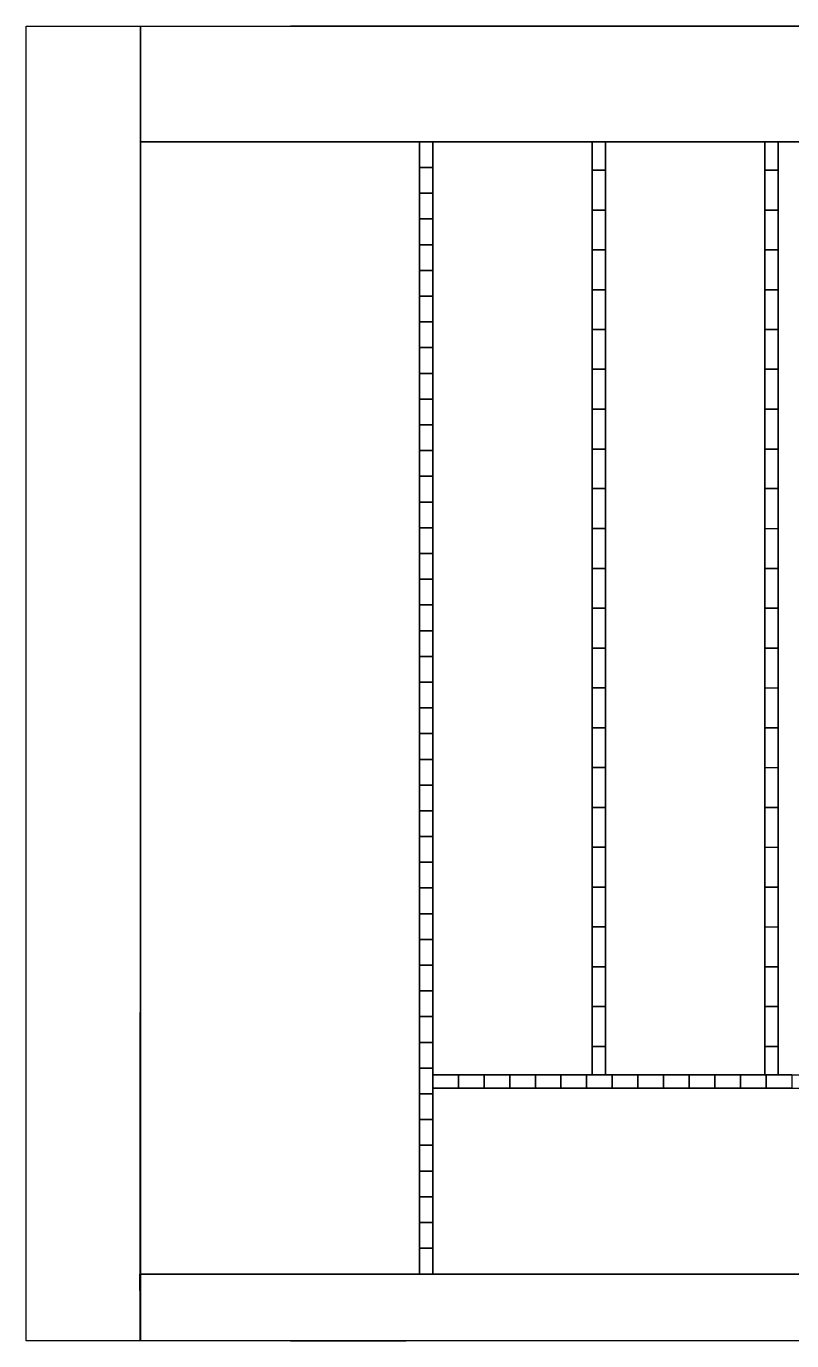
# Model space of a CAD drawing. Extents: x -240 to 260, y -495 to 0.
# Drawn here: x -239.5 to 48.6, y -495 to 0 of the extents above; entities that cross this region are included whole.
import ezdxf

# ---------------------------------------------------------------- set-up
doc = ezdxf.new("R2010")
doc.units = 0
doc.layers.add('BRANCO', color=7, linetype='CONTINUOUS')

msp = doc.modelspace()

# ---------------------------------------------------------------- linework, layer by layer
at = {"layer": 'BRANCO'}
for p, q in [((140, 0), (-140, 0)), ((-140, 0), (140, 0)), ((-86.5, -394.89, -73.99), (106.5, -394.89, -73.99)), ((-86.5, -399.89, -73.99), (106.5, -399.89, -73.99)), ((-140, -495), (-96.5, -495))]:
    msp.add_line(p, q, dxfattribs=at)
for points in [[(-239.51, -494.99), (-239.51, 0), (-196.5, 0), (-196.77, -495)], [(-196.5, -494.99), (-239.51, -494.99), (-239.51, 0), (-196.5, 0)], [(-196.5, -43.5), (-196.5, 0), (216.5, 0), (216.5, -43.5)], [(-196.5, -43.5), (-196.5, -43.5, -74), (216.5, -43.5, -74), (216.5, -43.5)], [(-196.5, -43.5), (-196.5, -470), (-196.5, -470, -74), (-196.5, -43.5, -74)], [(-196.5, -43.5, -74), (-196.5, -470, -74), (216.5, -470, -74), (216.5, -43.5, -74)], [(-91.5, -43.5, -24), (-91.5, -53.19, -21.85), (-91.5, -53.19, -74), (-91.5, -43.5, -74)], [(-86.5, -43.5, -24), (-91.5, -43.5, -24), (-91.5, -43.5, -74), (-86.5, -43.5, -74)], [(-86.5, -43.5, -24), (-91.5, -43.5, -24), (-91.5, -53.19, -21.85), (-86.5, -53.19, -21.85)], [(-91.5, -470, -74), (-86.5, -470, -74), (-86.5, -43.5, -74), (-91.5, -43.5, -74)], [(-86.5, -43.5, -24), (-86.5, -53.19, -21.85), (-86.5, -53.19, -74), (-86.5, -43.5, -74)], [(-21.52, -43.49, -74.02), (-21.52, -43.49, -24.02), (-26.52, -43.5, -24.02), (-26.52, -43.5, -74.02)], [(-26.5, -394.89, -74.02), (-21.5, -394.88, -74.02), (-21.52, -43.49, -74.02), (-26.52, -43.5, -74.02)], [(-21.51, -54.19, -21.19), (-21.52, -43.49, -24.02), (-26.52, -43.5, -24.02), (-26.51, -54.19, -21.19)], [(-26.52, -43.5, -24.02), (-26.51, -54.19, -21.19), (-26.51, -54.19, -74.02), (-26.52, -43.5, -74.02)], [(-21.52, -43.49, -24.02), (-21.51, -54.19, -21.19), (-21.51, -54.19, -74.02), (-21.52, -43.49, -74.02)], [(43.48, -43.5, -73.93), (43.48, -43.5, -23.93), (38.48, -43.51, -23.93), (38.48, -43.51, -73.93)], [(38.5, -394.9, -73.93), (43.5, -394.89, -73.93), (43.48, -43.5, -73.93), (38.48, -43.51, -73.93)], [(43.49, -54.19, -21.1), (43.48, -43.5, -23.93), (38.48, -43.5, -23.93), (38.49, -54.2, -21.1)], [(38.48, -43.51, -23.93), (38.49, -54.2, -21.1), (38.49, -54.2, -73.93), (38.48, -43.51, -73.93)], [(43.48, -43.5, -23.93), (43.49, -54.19, -21.1), (43.49, -54.19, -73.93), (43.48, -43.5, -73.93)], [(-91.5, -53.19, -21.85), (-91.5, -62.88, -19.8), (-91.5, -62.88, -74), (-91.5, -53.19, -74)], [(-86.5, -53.19, -21.85), (-91.5, -53.19, -21.85), (-91.5, -62.88, -19.8), (-86.5, -62.88, -19.8)], [(-86.5, -53.19, -21.85), (-86.5, -62.88, -19.8), (-86.5, -62.88, -74), (-86.5, -53.19, -74)], [(-26.51, -54.19, -21.19), (-26.51, -69.19, -17.53), (-26.51, -69.19, -74.02), (-26.51, -54.19, -74.02)], [(-21.51, -69.19, -17.53), (-21.53, -54.19, -21.19), (-26.51, -54.19, -21.19), (-26.51, -69.19, -17.53)], [(-21.51, -54.19, -21.19), (-21.51, -69.19, -17.53), (-21.51, -69.19, -74.02), (-21.51, -54.19, -74.02)], [(43.49, -69.19, -17.44), (43.47, -54.19, -21.1), (38.49, -54.2, -21.1), (38.49, -69.2, -17.44)], [(38.49, -54.2, -21.1), (38.49, -69.2, -17.44), (38.49, -69.2, -73.93), (38.49, -54.2, -73.93)], [(43.49, -54.19, -21.1), (43.49, -69.19, -17.44), (43.49, -69.19, -73.93), (43.49, -54.19, -73.93)], [(-91.5, -62.88, -19.8), (-91.5, -72.57, -17.85), (-91.5, -72.57, -74), (-91.5, -62.88, -74)], [(-86.5, -62.88, -19.8), (-91.5, -62.88, -19.8), (-91.5, -72.57, -17.85), (-86.5, -72.57, -17.85)], [(-86.5, -62.88, -19.8), (-86.5, -72.57, -17.85), (-86.5, -72.57, -74), (-86.5, -62.88, -74)], [(-26.51, -69.19, -17.53), (-26.51, -84.19, -14.24), (-26.51, -84.19, -74.02), (-26.51, -69.19, -74.02)], [(-21.51, -84.19, -14.24), (-21.53, -69.19, -17.53), (-26.51, -69.19, -17.53), (-26.51, -84.19, -14.24)], [(-21.51, -69.19, -17.53), (-21.51, -84.19, -14.24), (-21.51, -84.19, -74.02), (-21.51, -69.19, -74.02)], [(43.49, -84.19, -14.15), (43.47, -69.19, -17.44), (38.49, -69.2, -17.44), (38.49, -84.2, -14.15)], [(38.49, -69.2, -17.44), (38.49, -84.2, -14.15), (38.49, -84.2, -73.93), (38.49, -69.2, -73.93)], [(43.49, -69.19, -17.44), (43.49, -84.19, -14.15), (43.49, -84.19, -73.93), (43.49, -69.19, -73.93)], [(-91.5, -72.57, -17.85), (-91.5, -82.26, -16), (-91.5, -82.26, -74), (-91.5, -72.57, -74)], [(-86.5, -72.57, -17.85), (-91.5, -72.57, -17.85), (-91.5, -82.26, -16), (-86.5, -82.26, -16)], [(-86.5, -72.57, -17.85), (-86.5, -82.26, -16), (-86.5, -82.26, -74), (-86.5, -72.57, -74)], [(-91.5, -82.26, -16), (-91.5, -91.95, -14.26), (-91.5, -91.95, -74), (-91.5, -82.26, -74)], [(-86.5, -82.26, -16), (-91.5, -82.26, -16), (-91.5, -91.95, -14.26), (-86.5, -91.95, -14.26)], [(-86.5, -82.26, -16), (-86.5, -91.95, -14.26), (-86.5, -91.95, -74), (-86.5, -82.26, -74)], [(-26.51, -84.19, -14.24), (-26.51, -99.19, -11.31), (-26.51, -99.19, -74.02), (-26.51, -84.19, -74.02)], [(-21.51, -99.19, -11.31), (-21.53, -84.19, -14.24), (-26.51, -84.19, -14.24), (-26.51, -99.19, -11.31)], [(-21.51, -84.19, -14.24), (-21.51, -99.19, -11.31), (-21.51, -99.19, -74.02), (-21.51, -84.19, -74.02)], [(43.49, -99.19, -11.22), (43.47, -84.19, -14.15), (38.49, -84.2, -14.15), (38.49, -99.2, -11.22)], [(38.49, -84.2, -14.15), (38.49, -99.2, -11.22), (38.49, -99.2, -73.93), (38.49, -84.2, -73.93)], [(43.49, -84.19, -14.15), (43.49, -99.19, -11.22), (43.49, -99.19, -73.93), (43.49, -84.19, -73.93)], [(-91.5, -91.95, -14.26), (-91.5, -101.64, -12.62), (-91.5, -101.64, -74), (-91.5, -91.95, -74)], [(-86.5, -91.95, -14.26), (-91.5, -91.95, -14.26), (-91.5, -101.64, -12.62), (-86.5, -101.64, -12.62)], [(-86.5, -91.95, -14.26), (-86.5, -101.64, -12.62), (-86.5, -101.64, -74), (-86.5, -91.95, -74)], [(-91.5, -101.64, -12.62), (-91.5, -111.33, -11.09), (-91.5, -111.33, -74), (-91.5, -101.64, -74)], [(-86.5, -101.64, -12.62), (-91.5, -101.64, -12.62), (-91.5, -111.33, -11.09), (-86.5, -111.33, -11.09)], [(-86.5, -101.64, -12.62), (-86.5, -111.33, -11.09), (-86.5, -111.33, -74), (-86.5, -101.64, -74)], [(-26.51, -99.19, -11.31), (-26.51, -114.19, -8.72), (-26.51, -114.19, -74.02), (-26.51, -99.19, -74.02)], [(-21.51, -114.19, -8.72), (-21.53, -99.19, -11.31), (-26.51, -99.19, -11.31), (-26.51, -114.19, -8.72)], [(-21.51, -99.19, -11.31), (-21.51, -114.19, -8.72), (-21.51, -114.19, -74.02), (-21.51, -99.19, -74.02)], [(43.49, -114.19, -8.63), (43.47, -99.19, -11.22), (38.49, -99.2, -11.22), (38.49, -114.2, -8.63)], [(38.49, -99.2, -11.22), (38.49, -114.2, -8.63), (38.49, -114.2, -73.93), (38.49, -99.2, -73.93)], [(43.49, -99.19, -11.22), (43.49, -114.19, -8.63), (43.49, -114.19, -73.93), (43.49, -99.19, -73.93)], [(-91.5, -111.33, -11.09), (-91.5, -121.02, -9.65), (-91.5, -121.02, -74), (-91.5, -111.33, -74)], [(-86.5, -111.33, -11.09), (-91.5, -111.33, -11.09), (-91.5, -121.02, -9.65), (-86.5, -121.02, -9.65)], [(-86.5, -111.33, -11.09), (-86.5, -121.02, -9.65), (-86.5, -121.02, -74), (-86.5, -111.33, -74)], [(-26.51, -114.19, -8.72), (-26.52, -129.15, -6.51), (-26.51, -129.19, -74.02), (-26.51, -114.19, -74.02)], [(-21.52, -129.14, -6.51), (-21.53, -114.19, -8.72), (-26.51, -114.19, -8.72), (-26.52, -129.15, -6.51)], [(-21.51, -114.19, -8.72), (-21.52, -129.14, -6.51), (-21.51, -129.19, -74.02), (-21.51, -114.19, -74.02)], [(43.48, -129.15, -6.42), (43.47, -114.19, -8.63), (38.49, -114.19, -8.63), (38.48, -129.16, -6.42)], [(38.49, -114.2, -8.63), (38.48, -129.16, -6.42), (38.49, -129.2, -73.93), (38.49, -114.2, -73.93)], [(43.49, -114.19, -8.63), (43.48, -129.15, -6.42), (43.49, -129.19, -73.93), (43.49, -114.19, -73.93)], [(-91.5, -121.02, -9.65), (-91.5, -130.71, -8.32), (-91.5, -130.71, -74), (-91.5, -121.02, -74)], [(-86.5, -121.02, -9.65), (-91.5, -121.02, -9.65), (-91.5, -130.71, -8.32), (-86.5, -130.71, -8.32)], [(-86.5, -121.02, -9.65), (-86.5, -130.71, -8.32), (-86.5, -130.71, -74), (-86.5, -121.02, -74)], [(-91.5, -130.71, -8.22), (-91.5, -140.4, -7.08), (-91.5, -140.4, -74), (-91.5, -130.71, -74)], [(-86.5, -130.71, -8.22), (-91.5, -130.71, -8.22), (-91.5, -140.4, -7.08), (-86.5, -140.4, -7.08)], [(-86.5, -130.71, -8.22), (-86.5, -140.4, -7.08), (-86.5, -140.4, -74), (-86.5, -130.71, -74)], [(-21.51, -144.19, -4.78), (-21.53, -129.14, -6.51), (-26.52, -129.14, -6.52), (-26.51, -144.19, -4.78)], [(-26.52, -129.15, -6.51), (-26.51, -144.19, -4.78), (-26.51, -144.19, -74.02), (-26.51, -129.19, -74.02)], [(-21.52, -129.14, -6.51), (-21.51, -144.19, -4.78), (-21.51, -144.19, -74.02), (-21.51, -129.19, -74.02)], [(43.49, -144.2, -4.69), (43.47, -129.15, -6.42), (38.48, -129.15, -6.43), (38.49, -144.2, -4.69)], [(38.48, -129.16, -6.42), (38.49, -144.2, -4.69), (38.49, -144.2, -73.93), (38.49, -129.2, -73.93)], [(43.48, -129.15, -6.42), (43.49, -144.2, -4.69), (43.49, -144.2, -73.93), (43.49, -129.19, -73.93)], [(-91.5, -140.4, -7.08), (-91.5, -150.09, -5.95), (-91.5, -150.09, -74), (-91.5, -140.4, -74)], [(-86.5, -140.4, -7.08), (-91.5, -140.4, -7.08), (-91.5, -150.09, -5.95), (-86.5, -150.09, -5.95)], [(-86.5, -140.4, -7.08), (-86.5, -150.09, -5.95), (-86.5, -150.09, -74), (-86.5, -140.4, -74)], [(-26.51, -144.19, -4.78), (-26.51, -159.19, -3.23), (-26.51, -159.19, -74.02), (-26.51, -144.19, -74.02)], [(-21.51, -159.19, -3.23), (-21.53, -144.19, -4.78), (-26.51, -144.19, -4.78), (-26.51, -159.19, -3.23)], [(-21.51, -144.19, -4.78), (-21.51, -159.19, -3.23), (-21.51, -159.19, -74.02), (-21.51, -144.19, -74.02)], [(43.49, -159.19, -3.14), (43.47, -144.2, -4.69), (38.49, -144.2, -4.69), (38.49, -159.2, -3.14)], [(38.49, -144.2, -4.69), (38.49, -159.2, -3.14), (38.49, -159.2, -73.93), (38.49, -144.2, -73.93)], [(43.49, -144.2, -4.69), (43.49, -159.19, -3.14), (43.49, -159.19, -73.93), (43.49, -144.2, -73.93)], [(-91.5, -150.09, -5.95), (-91.5, -159.78, -4.92), (-91.5, -159.78, -74), (-91.5, -150.09, -74)], [(-86.5, -150.09, -5.95), (-91.5, -150.09, -5.95), (-91.5, -159.78, -4.92), (-86.5, -159.78, -4.92)], [(-86.5, -150.09, -5.95), (-86.5, -159.78, -4.92), (-86.5, -159.78, -74), (-86.5, -150.09, -74)], [(-91.5, -159.78, -4.92), (-91.5, -169.47, -3.98), (-91.5, -169.47, -74), (-91.5, -159.78, -74)], [(-86.5, -159.78, -4.92), (-91.5, -159.78, -4.92), (-91.5, -169.47, -3.98), (-86.5, -169.47, -3.98)], [(-86.5, -159.78, -4.92), (-86.5, -169.47, -3.98), (-86.5, -169.47, -74), (-86.5, -159.78, -74)], [(-26.51, -159.19, -3.23), (-26.52, -174.12, -1.92), (-26.51, -174.19, -74.02), (-26.51, -159.19, -74.02)], [(-21.52, -174.12, -1.92), (-21.53, -159.19, -3.23), (-26.51, -159.19, -3.23), (-26.52, -174.12, -1.92)], [(-21.51, -159.19, -3.23), (-21.52, -174.12, -1.92), (-21.51, -174.19, -74.02), (-21.51, -159.19, -74.02)], [(43.48, -174.12, -1.83), (43.47, -159.19, -3.14), (38.49, -159.19, -3.14), (38.48, -174.13, -1.83)], [(38.49, -159.2, -3.14), (38.48, -174.13, -1.83), (38.49, -174.2, -73.93), (38.49, -159.2, -73.93)], [(43.49, -159.19, -3.14), (43.48, -174.12, -1.83), (43.49, -174.19, -73.93), (43.49, -159.19, -73.93)], [(-91.5, -169.47, -3.98), (-91.5, -179.16, -3.15), (-91.5, -179.16, -74), (-91.5, -169.47, -74)], [(-86.5, -169.47, -3.98), (-91.5, -169.47, -3.98), (-91.5, -179.16, -3.15), (-86.5, -179.16, -3.15)], [(-86.5, -169.47, -3.98), (-86.5, -179.16, -3.15), (-86.5, -179.16, -74), (-86.5, -169.47, -74)], [(-21.51, -189.19, -1.16), (-21.53, -174.12, -1.92), (-26.52, -174.11, -1.92), (-26.51, -189.19, -1.16)], [(-26.52, -174.12, -1.92), (-26.51, -189.19, -1.16), (-26.51, -189.19, -74.02), (-26.51, -174.19, -74.02)], [(-21.52, -174.12, -1.92), (-21.51, -189.19, -1.16), (-21.51, -189.19, -74.02), (-21.51, -174.19, -74.02)], [(43.49, -189.19, -1.07), (43.47, -174.12, -1.83), (38.48, -174.12, -1.83), (38.49, -189.2, -1.07)], [(38.48, -174.13, -1.83), (38.49, -189.2, -1.07), (38.49, -189.2, -73.93), (38.49, -174.2, -73.93)], [(43.48, -174.12, -1.83), (43.49, -189.19, -1.07), (43.49, -189.19, -73.93), (43.49, -174.19, -73.93)], [(-91.5, -179.16, -3.15), (-91.5, -188.85, -2.41), (-91.5, -188.85, -74), (-91.5, -179.16, -74)], [(-86.5, -179.16, -3.15), (-91.5, -179.16, -3.15), (-91.5, -188.85, -2.41), (-86.5, -188.85, -2.41)], [(-86.5, -179.16, -3.15), (-86.5, -188.85, -2.41), (-86.5, -188.85, -74), (-86.5, -179.16, -74)], [(-91.5, -188.85, -2.41), (-91.5, -198.54, -1.77), (-91.5, -198.54, -74), (-91.5, -188.85, -74)], [(-86.5, -188.85, -2.41), (-91.5, -188.85, -2.41), (-91.5, -198.54, -1.77), (-86.5, -198.54, -1.77)], [(-86.5, -188.85, -2.41), (-86.5, -198.54, -1.77), (-86.5, -198.54, -74), (-86.5, -188.85, -74)], [(-26.51, -189.19, -1.16), (-26.51, -204.19, -0.39), (-26.51, -204.19, -74.02), (-26.51, -189.19, -74.02)], [(-21.51, -204.19, -0.39), (-21.53, -189.19, -1.16), (-26.51, -189.19, -1.16), (-26.51, -204.19, -0.39)], [(-21.51, -189.19, -1.16), (-21.51, -204.19, -0.39), (-21.51, -204.19, -74.02), (-21.51, -189.19, -74.02)], [(43.49, -204.19, -0.3), (43.47, -189.19, -1.07), (38.49, -189.2, -1.07), (38.49, -204.2, -0.3)], [(38.49, -189.2, -1.07), (38.49, -204.2, -0.3), (38.49, -204.2, -73.93), (38.49, -189.2, -73.93)], [(43.49, -189.19, -1.07), (43.49, -204.19, -0.3), (43.49, -204.19, -73.93), (43.49, -189.19, -73.93)], [(-91.5, -198.54, -1.77), (-91.5, -208.23, -1.23), (-91.5, -208.23, -74), (-91.5, -198.54, -74)], [(-86.5, -198.54, -1.77), (-91.5, -198.54, -1.77), (-91.5, -208.23, -1.23), (-86.5, -208.23, -1.23)], [(-86.5, -198.54, -1.77), (-86.5, -208.23, -1.23), (-86.5, -208.23, -74), (-86.5, -198.54, -74)], [(-21.51, -219.19, -0.39), (-21.51, -204.19, -0.39), (-26.51, -204.19, -0.39), (-26.52, -219.2, -0.39)], [(-26.51, -204.19, -0.39), (-26.51, -219.19, -0.39), (-26.51, -219.19, -74.02), (-26.51, -204.19, -74.02)], [(-21.51, -204.19, -0.39), (-21.51, -219.19, -0.39), (-21.51, -219.19, -74.02), (-21.51, -204.19, -74.02)], [(43.49, -219.19, -0.3), (43.49, -204.19, -0.3), (38.49, -204.19, -0.3), (38.48, -219.2, -0.3)], [(38.49, -204.2, -0.3), (38.49, -219.2, -0.3), (38.49, -219.2, -73.93), (38.49, -204.2, -73.93)], [(43.49, -204.19, -0.3), (43.49, -219.19, -0.3), (43.49, -219.19, -73.93), (43.49, -204.19, -73.93)], [(-91.5, -208.23, -1.23), (-91.5, -217.92, -0.79), (-91.5, -217.92, -74), (-91.5, -208.23, -74)], [(-86.5, -208.23, -1.23), (-91.5, -208.23, -1.23), (-91.5, -217.92, -0.79), (-86.5, -217.92, -0.79)], [(-86.5, -208.23, -1.23), (-86.5, -217.92, -0.79), (-86.5, -217.92, -74), (-86.5, -208.23, -74)], [(-91.5, -217.92, -0.79), (-91.5, -227.61, -0.35), (-91.5, -227.61, -74), (-91.5, -217.92, -74)], [(-86.5, -217.92, -0.79), (-91.5, -217.92, -0.79), (-91.5, -227.61, -0.35), (-86.5, -227.61, -0.35)], [(-86.5, -217.92, -0.79), (-86.5, -227.61, -0.35), (-86.5, -227.61, -74), (-86.5, -217.92, -74)], [(-26.52, -219.2, -0.39), (-26.51, -234.19, -0.56), (-26.51, -234.19, -74.02), (-26.51, -219.19, -74.02)], [(-21.51, -234.19, -0.56), (-21.53, -219.19, -0.39), (-26.51, -219.19, -0.39), (-26.51, -234.19, -0.56)], [(-21.52, -219.19, -0.39), (-21.51, -234.19, -0.56), (-21.51, -234.19, -74.02), (-21.51, -219.19, -74.02)], [(38.48, -219.2, -0.3), (38.49, -234.2, -0.47), (38.49, -234.2, -73.93), (38.49, -219.2, -73.93)], [(43.49, -234.19, -0.47), (43.47, -219.19, -0.3), (38.49, -219.19, -0.3), (38.49, -234.2, -0.47)], [(43.48, -219.2, -0.3), (43.49, -234.19, -0.47), (43.49, -234.19, -73.93), (43.49, -219.19, -73.93)], [(-91.5, -227.61, -0.35), (-91.5, -237.3, -0.2), (-91.5, -237.3, -74), (-91.5, -227.61, -74)], [(-86.5, -227.61, -0.35), (-91.5, -227.61, -0.35), (-91.5, -237.3, -0.2), (-86.5, -237.3, -0.2)], [(-86.5, -227.61, -0.35), (-86.5, -237.3, -0.2), (-86.5, -237.3, -74), (-86.5, -227.61, -74)], [(-91.5, -237.3, -0.2), (-91.5, -246.99, -0.05), (-91.5, -246.99, -74), (-91.5, -237.3, -74)], [(-86.5, -237.3, -0.2), (-91.5, -237.3, -0.2), (-91.5, -246.99, -0.05), (-86.5, -246.99, -0.05)], [(-86.5, -237.3, -0.2), (-86.5, -246.99, -0.05), (-86.5, -246.99, -74), (-86.5, -237.3, -74)], [(-26.51, -234.19, -0.56), (-26.51, -249.19, -1.07), (-26.51, -249.19, -74.02), (-26.51, -234.19, -74.02)], [(-21.51, -249.19, -1.07), (-21.51, -234.19, -0.56), (-26.51, -234.19, -0.56), (-26.51, -249.19, -1.07)], [(-21.51, -234.19, -0.56), (-21.51, -249.19, -1.07), (-21.51, -249.19, -74.02), (-21.51, -234.19, -74.02)], [(43.49, -249.19, -0.98), (43.49, -234.19, -0.47), (38.49, -234.2, -0.47), (38.49, -249.2, -0.98)], [(38.49, -234.2, -0.47), (38.49, -249.2, -0.98), (38.49, -249.2, -73.93), (38.49, -234.2, -73.93)], [(43.49, -234.19, -0.47), (43.49, -249.19, -0.98), (43.49, -249.19, -73.93), (43.49, -234.19, -73.93)], [(-91.5, -246.99, -0.05), (-91.5, -256.68, -0.05), (-91.5, -256.68, -74), (-91.5, -246.99, -74)], [(-86.5, -246.99, -0.05), (-91.5, -246.99, -0.05), (-91.5, -256.68, -0.05), (-86.5, -256.68, 0)], [(-86.5, -246.99, -0.05), (-86.5, -256.68, -0.05), (-86.5, -256.68, -74), (-86.5, -246.99, -74)], [(-26.51, -249.19, -1.07), (-26.51, -264.19, -1.91), (-26.51, -264.19, -74.02), (-26.51, -249.19, -74.02)], [(-21.51, -264.19, -1.91), (-21.51, -249.19, -1.07), (-26.51, -249.19, -1.07), (-26.51, -264.19, -1.91)], [(-21.51, -249.19, -1.07), (-21.51, -264.19, -1.91), (-21.51, -264.19, -74.02), (-21.51, -249.19, -74.02)], [(43.49, -264.19, -1.82), (43.49, -249.19, -0.98), (38.49, -249.2, -0.98), (38.49, -264.2, -1.82)], [(38.49, -249.2, -0.98), (38.49, -264.2, -1.82), (38.49, -264.2, -73.93), (38.49, -249.2, -73.93)], [(43.49, -249.19, -0.98), (43.49, -264.19, -1.82), (43.49, -264.19, -73.93), (43.49, -249.19, -73.93)], [(-91.5, -256.68, 0), (-91.5, -266.37, -0.05), (-91.5, -266.37, -74), (-91.5, -256.68, -74)], [(-86.5, -256.68, 0), (-91.5, -256.68, -0.05), (-91.5, -266.37, -0.05), (-86.5, -266.37, -0.05)], [(-86.5, -256.68, 0), (-86.5, -266.37, -0.05), (-86.5, -266.37, -74), (-86.5, -256.68, -74)], [(-91.5, -266.37, -0.05), (-91.5, -276.06, -0.2), (-91.5, -276.06, -74), (-91.5, -266.37, -74)], [(-86.5, -266.37, -0.05), (-91.5, -266.37, -0.05), (-91.5, -276.06, -0.2), (-86.5, -276.06, -0.2)], [(-86.5, -266.37, -0.05), (-86.5, -276.06, -0.2), (-86.5, -276.06, -74), (-86.5, -266.37, -74)], [(-26.51, -264.19, -1.91), (-26.51, -279.19, -3.1), (-26.51, -279.19, -74.02), (-26.51, -264.19, -74.02)], [(-21.51, -279.19, -3.1), (-21.51, -264.19, -1.91), (-26.51, -264.19, -1.91), (-26.51, -279.19, -3.1)], [(-21.51, -264.19, -1.91), (-21.51, -279.19, -3.1), (-21.51, -279.19, -74.02), (-21.51, -264.19, -74.02)], [(43.49, -279.19, -3.01), (43.49, -264.19, -1.82), (38.49, -264.2, -1.82), (38.49, -279.2, -3.01)], [(38.49, -264.2, -1.82), (38.49, -279.2, -3.01), (38.49, -279.2, -73.93), (38.49, -264.2, -73.93)], [(43.49, -264.19, -1.82), (43.49, -279.19, -3.01), (43.49, -279.19, -73.93), (43.49, -264.19, -73.93)], [(-91.5, -276.06, -0.2), (-91.5, -285.75, -0.44), (-91.5, -285.75, -74), (-91.5, -276.06, -74)], [(-86.5, -276.06, -0.2), (-91.5, -276.06, -0.2), (-91.5, -285.75, -0.44), (-86.5, -285.75, -0.44)], [(-86.5, -276.06, -0.2), (-86.5, -285.75, -0.44), (-86.5, -285.75, -74), (-86.5, -276.06, -74)], [(-26.51, -279.19, -3.1), (-26.51, -294.19, -4.63), (-26.51, -294.19, -74.02), (-26.51, -279.19, -74.02)], [(-21.51, -294.19, -4.63), (-21.53, -279.19, -3.1), (-26.51, -279.19, -3.1), (-26.51, -294.19, -4.63)], [(-21.51, -279.19, -3.1), (-21.51, -294.19, -4.63), (-21.51, -294.19, -74.02), (-21.51, -279.19, -74.02)], [(43.49, -294.19, -4.54), (43.47, -279.19, -3.01), (38.49, -279.2, -3.01), (38.49, -294.2, -4.54)], [(38.49, -279.2, -3.01), (38.49, -294.2, -4.54), (38.49, -294.2, -73.93), (38.49, -279.2, -73.93)], [(43.49, -279.19, -3.01), (43.49, -294.19, -4.54), (43.49, -294.19, -73.93), (43.49, -279.19, -73.93)], [(-91.5, -285.75, -0.44), (-91.5, -295.44, -0.78), (-91.5, -295.44, -74), (-91.5, -285.75, -74)], [(-86.5, -285.75, -0.44), (-91.5, -285.75, -0.44), (-91.5, -295.44, -0.78), (-86.5, -295.44, -0.78)], [(-86.5, -285.75, -0.44), (-86.5, -295.44, -0.78), (-86.5, -295.44, -74), (-86.5, -285.75, -74)], [(-91.5, -295.44, -0.78), (-91.5, -305.13, -1.22), (-91.5, -305.13, -74), (-91.5, -295.44, -74)], [(-86.5, -295.44, -0.78), (-91.5, -295.44, -0.78), (-91.5, -305.13, -1.22), (-86.5, -305.13, -1.22)], [(-86.5, -295.44, -0.78), (-86.5, -305.13, -1.22), (-86.5, -305.13, -74), (-86.5, -295.44, -74)], [(-26.51, -294.19, -4.63), (-26.51, -309.19, -6.51), (-26.5, -309.19, -74.02), (-26.51, -294.19, -74.02)], [(-21.51, -309.19, -6.51), (-21.53, -294.19, -4.63), (-26.51, -294.19, -4.63), (-26.51, -309.19, -6.51)], [(-21.51, -294.19, -4.63), (-21.51, -309.19, -6.51), (-21.5, -309.19, -74.02), (-21.51, -294.19, -74.02)], [(43.49, -309.19, -6.42), (43.47, -294.19, -4.54), (38.49, -294.2, -4.54), (38.49, -309.2, -6.42)], [(38.49, -294.2, -4.54), (38.49, -309.2, -6.42), (38.5, -309.2, -73.93), (38.49, -294.2, -73.93)], [(43.49, -294.19, -4.54), (43.49, -309.19, -6.42), (43.5, -309.19, -73.93), (43.49, -294.19, -73.93)], [(-91.5, -305.13, -1.22), (-91.5, -314.82, -1.76), (-91.5, -314.82, -74), (-91.5, -305.13, -74)], [(-86.5, -305.13, -1.22), (-91.5, -305.13, -1.22), (-91.5, -314.82, -1.76), (-86.5, -314.82, -1.76)], [(-86.5, -305.13, -1.22), (-86.5, -314.82, -1.76), (-86.5, -314.82, -74), (-86.5, -305.13, -74)], [(-26.51, -309.19, -6.51), (-26.51, -324.19, -8.73), (-26.51, -324.19, -74.02), (-26.51, -309.19, -74.02)], [(-21.51, -324.19, -8.73), (-21.51, -309.19, -6.51), (-26.51, -309.19, -6.51), (-26.51, -324.19, -8.73)], [(-21.51, -309.19, -6.51), (-21.51, -324.19, -8.73), (-21.51, -324.19, -74.02), (-21.51, -309.19, -74.02)], [(43.49, -324.19, -8.64), (43.49, -309.19, -6.42), (38.49, -309.2, -6.42), (38.49, -324.2, -8.64)], [(38.49, -309.2, -6.42), (38.49, -324.2, -8.64), (38.49, -324.2, -73.93), (38.49, -309.2, -73.93)], [(43.49, -309.19, -6.42), (43.49, -324.19, -8.64), (43.49, -324.19, -73.93), (43.49, -309.19, -73.93)], [(-91.5, -314.82, -1.76), (-91.5, -324.51, -2.4), (-91.5, -324.51, -74), (-91.5, -314.82, -74)], [(-86.5, -314.82, -1.76), (-91.5, -314.82, -1.76), (-91.5, -324.51, -2.4), (-86.5, -324.51, -2.4)], [(-86.5, -314.82, -1.76), (-86.5, -324.51, -2.4), (-86.5, -324.51, -74), (-86.5, -314.82, -74)], [(-91.5, -324.51, -2.4), (-91.5, -334.2, -3.13), (-91.5, -334.2, -74), (-91.5, -324.51, -74)], [(-86.5, -324.51, -2.4), (-91.5, -324.51, -2.4), (-91.5, -334.2, -3.13), (-86.5, -334.2, -3.13)], [(-86.5, -324.51, -2.4), (-86.5, -334.2, -3.13), (-86.5, -334.2, -74), (-86.5, -324.51, -74)], [(-26.51, -324.19, -8.73), (-26.51, -339.19, -11.31), (-26.51, -339.19, -74.02), (-26.51, -324.19, -74.02)], [(-21.51, -339.19, -11.31), (-21.51, -324.19, -8.73), (-26.51, -324.19, -8.73), (-26.51, -339.19, -11.31)], [(-21.51, -324.19, -8.73), (-21.51, -339.19, -11.31), (-21.51, -339.19, -74.02), (-21.51, -324.19, -74.02)], [(43.49, -339.19, -11.22), (43.49, -324.19, -8.64), (38.49, -324.2, -8.64), (38.49, -339.2, -11.22)], [(38.49, -324.2, -8.64), (38.49, -339.2, -11.22), (38.49, -339.2, -73.93), (38.49, -324.2, -73.93)], [(43.49, -324.19, -8.64), (43.49, -339.19, -11.22), (43.49, -339.19, -73.93), (43.49, -324.19, -73.93)], [(-91.5, -334.2, -3.13), (-91.5, -343.89, -3.97), (-91.5, -343.89, -74), (-91.5, -334.2, -74)], [(-86.5, -334.2, -3.13), (-91.5, -334.2, -3.13), (-91.5, -343.89, -3.97), (-86.5, -343.89, -3.97)], [(-86.5, -334.2, -3.13), (-86.5, -343.89, -3.97), (-86.5, -343.89, -74), (-86.5, -334.2, -74)], [(-26.51, -339.19, -11.31), (-26.51, -354.19, -14.24), (-26.51, -354.19, -74.02), (-26.51, -339.19, -74.02)], [(-21.51, -339.19, -11.31), (-26.51, -339.19, -11.31), (-26.51, -354.19, -14.24), (-21.51, -354.19, -14.24)], [(-21.51, -339.19, -11.31), (-21.51, -354.19, -14.24), (-21.51, -354.19, -74.02), (-21.51, -339.19, -74.02)], [(38.49, -339.2, -11.22), (38.49, -354.2, -14.15), (38.49, -354.2, -73.93), (38.49, -339.2, -73.93)], [(43.49, -339.2, -11.22), (38.49, -339.2, -11.22), (38.49, -354.2, -14.15), (43.49, -354.2, -14.15)], [(43.49, -339.19, -11.22), (43.49, -354.19, -14.15), (43.49, -354.19, -73.93), (43.49, -339.19, -73.93)], [(-91.5, -343.89, -3.97), (-91.5, -353.58, -4.9), (-91.5, -353.58, -74), (-91.5, -343.89, -74)], [(-86.5, -343.89, -3.97), (-91.5, -343.89, -3.97), (-91.5, -353.58, -4.9), (-86.5, -353.58, -4.9)], [(-86.5, -343.89, -3.97), (-86.5, -353.58, -4.9), (-86.5, -353.58, -74), (-86.5, -343.89, -74)], [(-91.5, -353.58, -4.9), (-91.5, -363.27, -5.93), (-91.5, -363.27, -74), (-91.5, -353.58, -74)], [(-86.5, -353.58, -4.9), (-91.5, -353.58, -4.9), (-91.5, -363.27, -5.93), (-86.5, -363.27, -5.93)], [(-86.5, -353.58, -4.9), (-86.5, -363.27, -5.93), (-86.5, -363.27, -74), (-86.5, -353.58, -74)], [(-26.51, -354.19, -14.24), (-26.51, -369.19, -17.53), (-26.51, -369.19, -74.02), (-26.51, -354.19, -74.02)], [(-26.51, -354.19, -14.24), (-26.51, -369.19, -17.53), (-21.51, -369.19, -17.53), (-21.51, -354.19, -14.24)], [(-21.51, -354.19, -14.24), (-21.51, -369.19, -17.53), (-21.51, -369.19, -74.02), (-21.51, -354.19, -74.02)], [(38.49, -354.2, -14.15), (38.49, -369.2, -17.44), (43.49, -369.2, -17.44), (43.49, -354.19, -14.15)], [(38.49, -354.2, -14.15), (38.49, -369.2, -17.44), (38.49, -369.2, -73.93), (38.49, -354.2, -73.93)], [(43.49, -354.19, -14.15), (43.49, -369.19, -17.44), (43.49, -369.19, -73.93), (43.49, -354.19, -73.93)], [(-91.5, -363.27, -5.93), (-91.5, -372.96, -7.07), (-91.5, -372.96, -74), (-91.5, -363.27, -74)], [(-86.5, -363.27, -5.93), (-91.5, -363.27, -5.93), (-91.5, -372.96, -7.07), (-86.5, -372.96, -7.07)], [(-86.5, -363.27, -5.93), (-86.5, -372.96, -7.07), (-86.5, -372.96, -74), (-86.5, -363.27, -74)], [(-26.51, -369.19, -17.53), (-26.51, -384.19, -21.19), (-26.51, -384.19, -74.02), (-26.51, -369.19, -74.02)], [(-21.51, -369.19, -17.53), (-26.51, -369.19, -17.53), (-26.51, -384.19, -21.19), (-21.51, -384.19, -21.19)], [(-21.51, -369.19, -17.53), (-21.51, -384.19, -21.19), (-21.51, -384.19, -74.02), (-21.51, -369.19, -74.02)], [(43.49, -369.19, -17.44), (38.49, -369.2, -17.44), (38.49, -384.2, -21.1), (43.49, -384.2, -21.1)], [(38.49, -369.2, -17.44), (38.49, -384.2, -21.1), (38.49, -384.2, -73.93), (38.49, -369.2, -73.93)], [(43.49, -369.19, -17.44), (43.49, -384.19, -21.1), (43.49, -384.19, -73.93), (43.49, -369.19, -73.93)], [(-91.5, -372.96, -7.07), (-91.5, -382.65, -8.3), (-91.5, -382.65, -74), (-91.5, -372.96, -74)], [(-86.5, -372.96, -7.07), (-91.5, -372.96, -7.07), (-91.5, -382.65, -8.3), (-86.5, -382.65, -8.3)], [(-86.5, -372.96, -7.07), (-86.5, -382.65, -8.3), (-86.5, -382.65, -74), (-86.5, -372.96, -74)], [(-91.5, -382.65, -8.3), (-91.5, -392.34, -9.63), (-91.5, -392.34, -74), (-91.5, -382.65, -74)], [(-86.5, -382.65, -8.3), (-91.5, -382.65, -8.3), (-91.5, -392.34, -9.63), (-86.5, -392.34, -9.63)], [(-86.5, -382.65, -8.3), (-86.5, -392.34, -9.63), (-86.5, -392.34, -74), (-86.5, -382.65, -74)], [(-26.51, -384.19, -21.19), (-26.5, -394.89, -24.02), (-26.5, -394.89, -74.02), (-26.51, -384.19, -74.02)], [(-21.51, -384.19, -21.19), (-26.51, -384.2, -21.19), (-26.49, -394.89, -24.02), (-21.5, -394.88, -24.02)], [(-21.51, -384.19, -21.19), (-21.5, -394.88, -24.02), (-21.5, -394.88, -74.02), (-21.51, -384.19, -74.02)], [(38.49, -384.2, -21.1), (38.5, -394.9, -23.93), (38.5, -394.9, -73.93), (38.49, -384.2, -73.93)], [(43.49, -384.2, -21.1), (38.49, -384.2, -21.1), (38.51, -394.9, -23.93), (43.5, -394.89, -23.93)], [(43.49, -384.19, -21.1), (43.5, -394.89, -23.93), (43.5, -394.89, -73.93), (43.49, -384.19, -73.93)], [(-91.5, -392.34, -9.63), (-91.5, -402.03, -11.07), (-91.52, -402.03, -74), (-91.5, -392.34, -74)], [(-86.5, -392.34, -9.63), (-91.5, -392.34, -9.63), (-91.5, -402.03, -11.07), (-86.5, -402.03, -11.07)], [(-86.5, -392.34, -9.63), (-86.5, -402.03, -11.07), (-86.52, -402.03, -74), (-86.5, -392.34, -74)], [(-76.85, -399.89, -19.03), (-86.5, -399.89, -23.82), (-86.5, -394.89, -23.82), (-76.85, -394.89, -19.03)], [(-86.5, -394.89, -23.82), (-86.5, -394.89, -73.99), (-86.5, -399.89, -73.99), (-86.5, -399.89, -23.82)], [(-76.85, -394.89, -19.03), (-86.5, -394.89, -23.82), (-86.5, -394.89, -73.99), (-76.85, -394.89, -73.99)], [(-67.2, -399.89, -14.83), (-76.85, -399.89, -19.03), (-76.85, -394.89, -19.03), (-67.2, -394.89, -14.83)], [(-67.2, -394.89, -14.83), (-76.85, -394.89, -19.03), (-76.85, -394.89, -73.99), (-67.2, -394.89, -73.99)], [(-57.55, -399.89, -11.21), (-67.2, -399.89, -14.83), (-67.2, -394.89, -14.83), (-57.55, -394.89, -11.21)], [(-57.55, -394.89, -11.21), (-67.2, -394.89, -14.83), (-67.2, -394.89, -73.99), (-57.55, -394.89, -73.99)], [(-47.9, -399.89, -8.13), (-57.55, -399.89, -11.21), (-57.55, -394.89, -11.21), (-47.9, -394.89, -8.13)], [(-47.9, -394.89, -8.13), (-57.55, -394.89, -11.21), (-57.55, -394.89, -73.99), (-47.9, -394.89, -73.99)], [(-38.25, -399.89, -5.55), (-47.9, -399.89, -8.13), (-47.9, -394.89, -8.13), (-38.25, -394.89, -5.55)], [(-38.25, -394.89, -5.55), (-47.9, -394.89, -8.13), (-47.9, -394.89, -73.99), (-38.25, -394.89, -73.99)], [(-28.6, -399.89, -3.47), (-38.25, -399.89, -5.55), (-38.25, -394.89, -5.55), (-28.6, -394.89, -3.47)], [(-28.6, -394.89, -3.47), (-38.25, -394.89, -5.55), (-38.25, -394.89, -73.99), (-28.6, -394.89, -73.99)], [(-18.95, -399.89, -1.87), (-28.6, -399.89, -3.47), (-28.6, -394.89, -3.47), (-18.95, -394.89, -1.87)], [(-18.95, -394.89, -1.87), (-28.6, -394.89, -3.47), (-28.6, -394.89, -73.99), (-18.95, -394.89, -73.99)], [(-21.5, -394.88, -74.02), (-21.5, -394.88, -24.02), (-26.5, -394.89, -24.02), (-26.5, -394.89, -74.02)], [(-9.3, -399.89, -0.73), (-18.95, -399.89, -1.87), (-18.95, -394.89, -1.87), (-9.3, -394.89, -0.73)], [(-9.3, -394.89, -0.73), (-18.95, -394.89, -1.87), (-18.95, -394.89, -73.99), (-9.3, -394.89, -73.99)], [(0.35, -399.89, -0.05), (-9.3, -399.89, -0.73), (-9.3, -394.89, -0.73), (0.35, -394.89, -0.05)], [(0.35, -394.89, -0.05), (-9.3, -394.89, -0.73), (-9.3, -394.89, -73.99), (0.35, -394.89, -73.99)], [(10, -399.89, 0.18), (0.35, -399.89, -0.05), (0.35, -394.89, -0.05), (10, -394.89, 0.18)], [(10, -394.89, 0.18), (0.35, -394.89, 0.18), (0.35, -394.89, -73.99), (10, -394.89, -73.99)], [(19.65, -394.89, -0.05), (19.65, -399.89, -0.05), (10, -399.89, 0.18), (10, -394.89, 0.18)], [(19.65, -394.89, -0.05), (10, -394.89, 0.18), (10, -394.89, -73.99), (19.65, -394.89, -73.99)], [(29.3, -399.89, -0.73), (19.65, -399.89, -0.05), (19.65, -394.89, -0.05), (29.3, -394.89, -0.73)], [(29.3, -394.89, -0.73), (19.65, -394.89, -0.05), (19.65, -394.89, -73.99), (29.3, -394.89, -73.99)], [(38.95, -399.89, -1.87), (29.3, -399.89, -0.73), (29.3, -394.89, -0.73), (38.95, -394.89, -1.87)], [(38.95, -394.89, -1.87), (29.3, -394.89, -0.73), (29.3, -394.89, -73.99), (38.95, -394.89, -73.99)], [(43.5, -394.89, -73.93), (43.5, -394.89, -23.93), (38.5, -394.9, -23.93), (38.5, -394.9, -73.93)], [(48.6, -399.89, -3.47), (38.95, -399.89, -1.87), (38.95, -394.89, -1.87), (48.6, -394.89, -3.47)], [(48.6, -394.89, -3.47), (38.95, -394.89, -1.87), (38.95, -394.89, -73.99), (48.6, -394.89, -73.99)], [(-76.85, -399.89, -19.03), (-86.5, -399.89, -23.82), (-86.5, -399.89, -73.99), (-76.85, -399.89, -73.99)], [(-67.2, -399.89, -14.83), (-76.85, -399.89, -19.03), (-76.85, -399.89, -73.99), (-67.2, -399.89, -73.99)], [(-57.55, -399.89, -11.21), (-67.2, -399.89, -14.83), (-67.2, -399.89, -73.99), (-57.55, -399.89, -73.99)], [(-47.9, -399.89, -8.13), (-57.55, -399.89, -11.21), (-57.55, -399.89, -73.99), (-47.9, -399.89, -73.99)], [(-38.25, -399.89, -5.55), (-47.9, -399.89, -8.13), (-47.9, -399.89, -73.99), (-38.25, -399.89, -73.99)], [(-28.6, -399.89, -3.47), (-38.25, -399.89, -5.55), (-38.25, -399.89, -73.99), (-28.6, -399.89, -73.99)], [(-18.95, -399.89, -1.87), (-28.6, -399.89, -3.47), (-28.6, -399.89, -73.99), (-18.95, -399.89, -73.99)], [(-9.3, -399.89, -0.73), (-18.95, -399.89, -1.87), (-18.95, -399.89, -73.99), (-9.3, -399.89, -73.99)], [(0.35, -399.89, -0.05), (-9.3, -399.89, -0.73), (-9.3, -399.89, -73.99), (0.35, -399.89, -73.99)], [(10, -399.89, 0.18), (0.35, -399.89, 0.18), (0.35, -399.89, -73.99), (10, -399.89, -73.99)], [(19.65, -399.89, -0.05), (10, -399.89, 0.18), (10, -399.89, -73.99), (19.65, -399.89, -73.99)], [(29.3, -399.89, -0.73), (19.65, -399.89, -0.05), (19.65, -399.89, -73.99), (29.3, -399.89, -73.99)], [(38.95, -399.89, -1.87), (29.3, -399.89, -0.73), (29.3, -399.89, -73.99), (38.95, -399.89, -73.99)], [(48.6, -399.89, -3.47), (38.95, -399.89, -1.87), (38.95, -399.89, -73.99), (48.6, -399.89, -73.99)], [(-91.5, -402.03, -11.07), (-91.5, -411.72, -12.6), (-91.5, -411.72, -74), (-91.5, -402.03, -74)], [(-86.5, -402.03, -11.07), (-91.5, -402.03, -11.07), (-91.5, -411.72, -12.6), (-86.5, -411.72, -12.6)], [(-86.5, -402.03, -11.07), (-86.5, -411.72, -12.6), (-86.5, -411.72, -74), (-86.5, -402.03, -74)], [(-91.5, -411.72, -12.6), (-91.5, -421.41, -14.24), (-91.5, -421.41, -74), (-91.5, -411.72, -74)], [(-86.5, -411.72, -12.6), (-91.5, -411.72, -12.6), (-91.5, -421.41, -14.24), (-86.5, -421.41, -14.24)], [(-86.5, -411.72, -12.6), (-86.5, -421.41, -14.24), (-86.5, -421.41, -74), (-86.5, -411.72, -74)], [(-91.5, -421.41, -14.24), (-91.5, -431.1, -15.98), (-91.5, -431.1, -74), (-91.5, -421.41, -74)], [(-86.5, -421.41, -14.24), (-91.5, -421.41, -14.24), (-91.5, -431.1, -15.98), (-86.5, -431.1, -15.98)], [(-86.5, -421.41, -14.24), (-86.5, -431.1, -15.98), (-86.5, -431.1, -74), (-86.5, -421.41, -74)], [(-91.5, -431.1, -15.98), (-91.5, -440.79, -17.82), (-91.5, -440.79, -74), (-91.5, -431.1, -74)], [(-86.5, -431.1, -15.98), (-91.5, -431.1, -15.98), (-91.5, -440.79, -17.82), (-86.5, -440.79, -17.82)], [(-86.5, -431.1, -15.98), (-86.5, -440.79, -17.82), (-86.5, -440.79, -74), (-86.5, -431.1, -74)], [(-91.5, -440.79, -17.82), (-91.5, -450.48, -19.66), (-91.5, -450.48, -74), (-91.5, -440.79, -74)], [(-86.5, -440.79, -17.82), (-91.5, -440.79, -17.82), (-91.5, -450.48, -19.66), (-86.5, -450.48, -19.66)], [(-86.5, -440.79, -17.82), (-86.5, -450.48, -19.66), (-86.5, -450.48, -74), (-86.5, -440.79, -74)], [(-91.5, -450.48, -19.66), (-91.5, -460.17, -21.82), (-91.5, -460.17, -74), (-91.5, -450.48, -74)], [(-86.5, -450.48, -19.66), (-91.5, -450.48, -19.66), (-91.5, -460.17, -21.82), (-86.5, -460.17, -21.82)], [(-86.5, -450.48, -19.66), (-86.5, -460.17, -21.82), (-86.5, -460.17, -74), (-86.5, -450.48, -74)], [(-91.5, -460.17, -21.82), (-91.5, -470, -24), (-91.5, -470, -74), (-91.5, -460.17, -74)], [(-86.5, -460.17, -21.82), (-91.5, -460.17, -21.82), (-91.5, -470, -24), (-86.5, -470, -24)], [(-86.5, -460.17, -21.82), (-86.5, -470, -24), (-86.5, -470, -74), (-86.5, -460.17, -74)], [(216.5, -470), (216.5, -495), (-196.5, -494.99), (-196.77, -470)], [(-196.5, -470), (-196.5, -470, -74), (216.5, -470, -74), (216.5, -470)], [(-86.5, -470, -24), (-91.5, -470, -24), (-91.5, -470, -74), (-86.5, -470, -74)]]:
    msp.add_3dface(points, dxfattribs=at)

doc.saveas('drawing.dxf')
